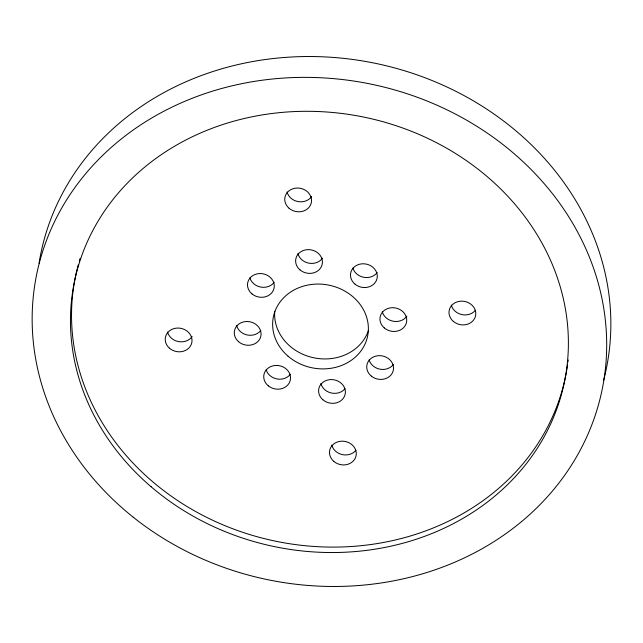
<?xml version="1.0" encoding="UTF-8"?>
<svg xmlns="http://www.w3.org/2000/svg" width="643" height="643" viewBox="0 0 643 643"><rect width="100%" height="100%" fill="white"/><g stroke="black" fill="none" stroke-linecap="round" stroke-linejoin="round"><path stroke-width="0.96" d="M368.463 330.422A48.096 42.181 11.3 0 1 313.985 357.838A48.096 42.181 11.3 0 1 274.746 311.252M406.866 316.171A13.463 11.815 11.3 0 1 393.227 321.235A13.463 11.815 11.3 0 1 382.247 311.606M393.428 364.444A13.463 11.815 11.3 0 1 380.013 369.203A13.463 11.815 11.3 0 1 369.13 359.935M345.058 388.661A13.463 11.815 11.3 0 1 331.458 393.026A13.463 11.815 11.3 0 1 320.889 383.485M290.427 374.21A13.463 11.815 11.3 0 1 277.004 378.96A13.463 11.815 11.3 0 1 266.122 369.701M260.745 330.59A13.463 11.815 11.3 0 1 247.137 334.963A13.463 11.815 11.3 0 1 236.576 325.414M274.191 282.333A13.463 11.815 11.3 0 1 260.769 287.083A13.463 11.815 11.3 0 1 249.886 277.824M322.545 258.108A13.463 11.815 11.3 0 1 308.905 263.172A13.463 11.815 11.3 0 1 297.926 253.543M377.192 272.568A13.463 11.815 11.3 0 1 363.769 277.318A13.463 11.815 11.3 0 1 352.894 268.059M39.054 263.3A288.554 253.109 11.3 0 1 375.448 63.344A288.554 253.109 11.3 0 1 603.632 380.262M566.282 372.659A250.079 219.359 11.3 0 1 274.143 540.892A250.079 219.359 11.3 0 1 77.224 268.758M77.465 267.809A250.079 219.359 11.3 0 1 78.213 264.948M79.282 261.154A250.079 219.359 11.3 0 1 80.134 258.325M568.179 360A250.079 219.359 11.3 0 1 567.946 361.953M567.552 364.886A250.079 219.359 11.3 0 1 566.459 371.686M475.466 310.239A13.463 11.815 11.3 0 1 461.859 314.604A13.463 11.815 11.3 0 1 451.298 305.063M311.662 196.517A13.463 11.815 11.3 0 1 298.022 201.572A13.463 11.815 11.3 0 1 287.043 191.944M192.144 336.53A13.463 11.815 11.3 0 1 178.505 341.594A13.463 11.815 11.3 0 1 167.526 331.965M355.949 450.253A13.463 11.815 11.3 0 1 342.341 454.625A13.463 11.815 11.3 0 1 331.78 445.077M288.072 356.198A48.096 42.181 11.3 0 0 367.225 337.84A48.096 42.181 11.3 0 0 306.221 285.404A48.096 42.181 11.3 0 0 288.072 356.198M371.357 376.123A13.463 11.815 11.3 0 0 393.291 370.36A13.463 11.815 11.3 0 0 375.729 356.134A13.463 11.815 11.3 0 0 371.357 376.123M322.907 399.777A13.463 11.815 11.3 0 0 345.066 394.633A13.463 11.815 11.3 0 0 327.986 379.949A13.463 11.815 11.3 0 0 322.907 399.777M268.356 385.888A13.463 11.815 11.3 0 0 290.29 380.126A13.463 11.815 11.3 0 0 272.72 365.899A13.463 11.815 11.3 0 0 268.356 385.888M238.585 341.706A13.463 11.815 11.3 0 0 260.753 336.57A13.463 11.815 11.3 0 0 243.673 321.886A13.463 11.815 11.3 0 0 238.585 341.706M252.12 294.004A13.463 11.815 11.3 0 0 274.047 288.241A13.463 11.815 11.3 0 0 256.485 274.022A13.463 11.815 11.3 0 0 252.12 294.004M299.943 269.835A13.463 11.815 11.3 0 0 322.103 264.691A13.463 11.815 11.3 0 0 305.023 250.006A13.463 11.815 11.3 0 0 299.943 269.835M355.121 284.246A13.463 11.815 11.3 0 0 377.055 278.475A13.463 11.815 11.3 0 0 359.485 264.257A13.463 11.815 11.3 0 0 355.121 284.246M384.257 327.898A13.463 11.815 11.3 0 0 406.416 322.762A13.463 11.815 11.3 0 0 389.336 308.077A13.463 11.815 11.3 0 0 384.257 327.898M133.222 517.197A288.554 253.109 11.3 0 0 601.969 390.454A288.554 253.109 11.3 0 0 223.065 88.107A288.554 253.109 11.3 0 0 133.222 517.197M289.053 208.236A13.463 11.815 11.3 0 0 311.22 203.1A13.463 11.815 11.3 0 0 294.14 188.415A13.463 11.815 11.3 0 0 289.053 208.236M169.535 348.257A13.463 11.815 11.3 0 0 191.702 343.113A13.463 11.815 11.3 0 0 174.623 328.428A13.463 11.815 11.3 0 0 169.535 348.257M333.789 461.369A13.463 11.815 11.3 0 0 355.957 456.233A13.463 11.815 11.3 0 0 338.869 441.548A13.463 11.815 11.3 0 0 333.789 461.369M453.307 321.355A13.463 11.815 11.3 0 0 475.474 316.211A13.463 11.815 11.3 0 0 458.387 301.527A13.463 11.815 11.3 0 0 453.307 321.355M151.113 486.759A250.079 219.359 11.3 0 0 562.456 390.598A250.079 219.359 11.3 0 0 244.686 118.4A250.079 219.359 11.3 0 0 151.113 486.759"/></g></svg>
